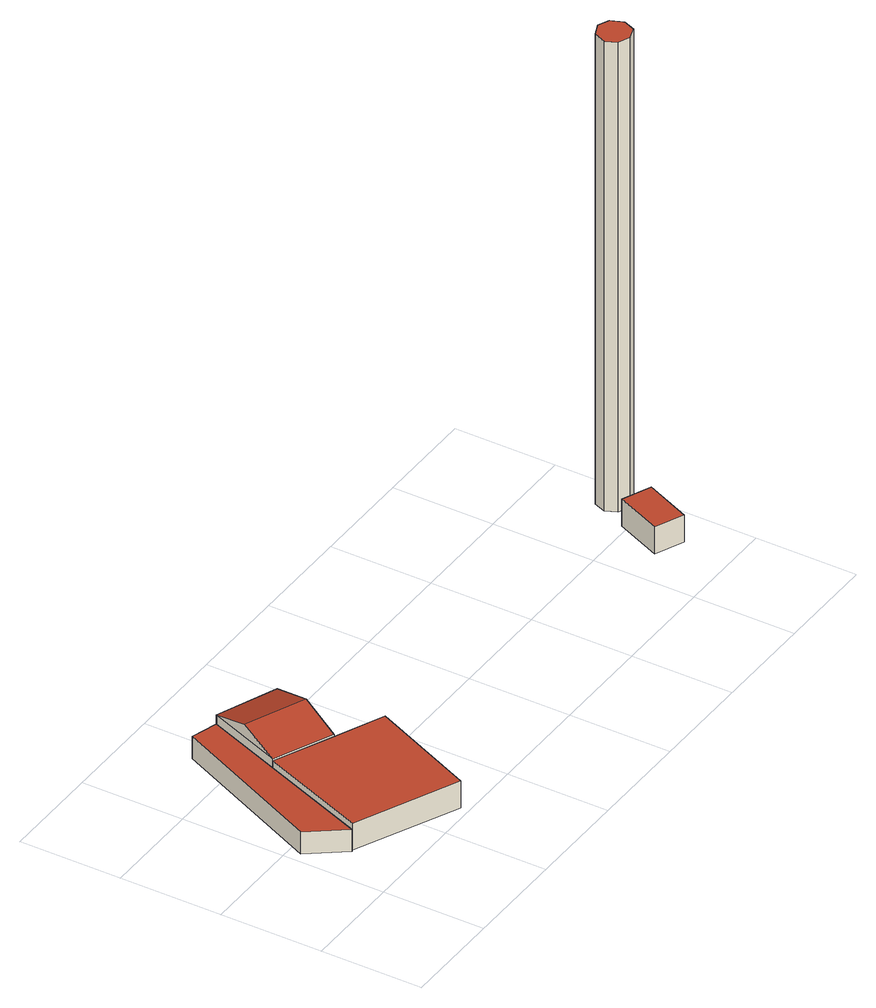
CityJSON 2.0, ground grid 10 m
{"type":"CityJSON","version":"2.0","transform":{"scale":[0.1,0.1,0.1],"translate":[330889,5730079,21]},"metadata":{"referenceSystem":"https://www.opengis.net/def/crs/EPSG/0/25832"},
"CityObjects":{
"building1":{"type":"Building","attributes":{"Geometrietyp2DReferenz":"3000","Gemeindeschluessel":"05170048","function":"31001_2723","roofType":"1000","measuredHeight":2.28},"geometry":[{"type":"Solid","lod":"2","boundaries":[[[[0,1,2,3]],[[4,5,1,0]],[[6,7,5,4]],[[3,2,7,6]],[[4,0,3,6]],[[1,5,7,2]]]],"semantics":{"surfaces":[{"type":"WallSurface"},{"type":"RoofSurface"},{"type":"GroundSurface"}],"values":[[0,0,0,0,1,2]]}}]},
"building2":{"type":"Building","attributes":{"Gemeindeschluessel":"05170048","Geometrietyp2DReferenz":"3000","function":"31001_2090"},"children":["building2-1","building2-2"]},
"building2-1":{"type":"BuildingPart","attributes":{"roofType":"1000","measuredHeight":2.73},"parents":["building2"],"geometry":[{"type":"MultiSurface","lod":"2","boundaries":[[[8,9,10,11]],[[12,13,9,8]],[[14,15,13,12]],[[12,8,11,14]],[[9,13,15,10]],[[16,11,10,17]],[[14,16,17,15]]],"semantics":{"surfaces":[{"type":"WallSurface"},{"type":"RoofSurface"},{"type":"GroundSurface"},{"type":"ClosureSurface"}],"values":[0,0,0,1,2,0,3]}}]},
"building2-2":{"type":"BuildingPart","attributes":{"roofType":"3100","measuredHeight":4.29},"parents":["building2"],"geometry":[{"type":"MultiSurface","lod":"2","boundaries":[[[18,19,20,21]],[[22,17,19,18]],[[21,20,15,23]],[[18,24,22]],[[23,25,21]],[[21,25,24,18]],[[22,24,25,23]],[[19,17,15,20]],[[22,23,14,16]],[[16,14,15,17]]],"semantics":{"surfaces":[{"type":"WallSurface"},{"type":"RoofSurface"},{"type":"GroundSurface"},{"type":"ClosureSurface"}],"values":[0,0,0,0,0,1,1,2,0,3]}}]},
"building3":{"type":"Building","attributes":{"Geometrietyp2DReferenz":"3000","Gemeindeschluessel":"05170048","function":"31001_2540","roofType":"1000","measuredHeight":2.73},"geometry":[{"type":"Solid","lod":"2","boundaries":[[[[26,27,28,29]],[[30,31,27,26]],[[32,33,31,30]],[[29,28,33,32]],[[30,26,29,32]],[[27,31,33,28]]]],"semantics":{"surfaces":[{"type":"WallSurface"},{"type":"RoofSurface"},{"type":"GroundSurface"}],"values":[[0,0,0,0,1,2]]}}]},
"building4":{"type":"Building","attributes":{"Geometrietyp2DReferenz":"3000","Gemeindeschluessel":"05170048","function":"51002_1260","roofType":"1000","measuredHeight":49.19},"geometry":[{"type":"Solid","lod":"2","boundaries":[[[[34,35,36,37]],[[38,39,35,34]],[[40,41,39,38]],[[42,43,41,40]],[[44,45,43,42]],[[46,47,45,44]],[[48,49,47,46]],[[37,36,49,48]],[[46,44,42,40,38,34,37,48]],[[35,39,41,43,45,47,49,36]]]],"semantics":{"surfaces":[{"type":"WallSurface"},{"type":"RoofSurface"},{"type":"GroundSurface"}],"values":[[0,0,0,0,0,0,0,0,1,2]]}}]}
},
"vertices":[
[103,230,32],[103,230,9],[77,238,9],[77,238,32],[34,52,32],[34,52,9],[8,87,32],[8,87,9],
[135,6,38],[135,6,10],[181,110,10],[181,110,38],[35,52,38],[35,52,10],[76,157,38],[76,157,10],[133,131,38],[133,131,10],
[164,207,40],[164,207,10],[105,231,10],[105,231,40],[133,131,40],[76,157,40],[149,169,53],[90,194,53],
[536,61,35],[536,61,7],[564,49,7],[564,49,35],[556,106,35],[556,106,7],[584,94,35],[584,94,7],
[599,130,499],[599,130,7],[594,142,7],[594,142,499],[594,118,499],[594,118,7],[582,114,499],[582,114,7],[571,119,499],[571,119,7],[566,130,499],[566,130,7],[571,142,499],[571,142,7],[583,147,499],[583,147,7]
]}
